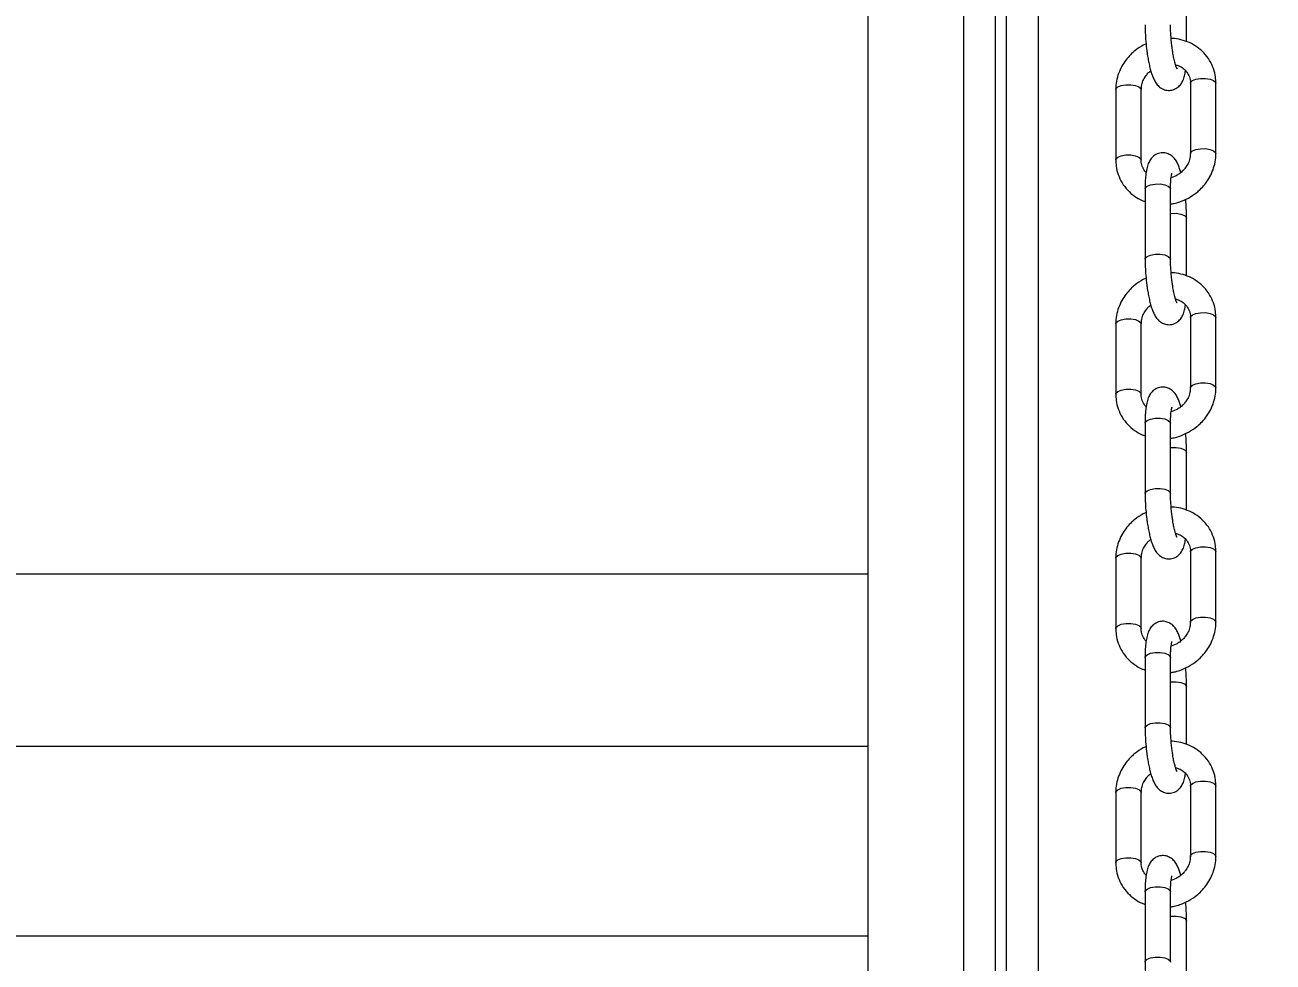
# Model space of a CAD drawing. Header units: millimetres. Extents: x -11024 to 8278, y -7837 to 5770.
# Drawn here: x -3608.6 to -3412.6, y 615.1 to 762.2 of the extents above; entities that cross this region are included whole.
import ezdxf

# ---------------------------------------------------------------- set-up
doc = ezdxf.new("R2010")
doc.units = ezdxf.units.MM
for name, color, linetype in [('DIKOM_ОБЪЕКТ', 7, 'Continuous'), ('DIKOM_РАЗМЕР_ЗОНА', 7, 'Continuous'), ('DIKOM_РАЗМЕР_ОБЪЕКТА', 7, 'Continuous')]:
    doc.layers.add(name, color=color, linetype=linetype)
doc.styles.add('style1', font='arial.ttf', dxfattribs={"width": 0.8})
doc.dimstyles.new('1-50', dxfattribs={"dimtxt": 300, "dimasz": 200, "dimexe": 100, "dimexo": 0, "dimgap": 100, "dimtad": 1, "dimtxsty": 'style1', "dimcen": 200, "dimclrd": 7, "dimclre": 7, "dimclrt": 7, "dimadec": 1, "dimazin": 2, "dimtfac": 1, "dimtmove": 0, "dimatfit": 2, "dimfxl": 0, "dimlwd": 25, "dimlwe": 18, "dimarcsym": 0})

# ---------------------------------------------------------------- blocks, each defined once
blk = doc.blocks.new('*D9')
at = {"layer": 'Defpoints', "color": 0, "transparency": 16777216}
for p in [(3740.68, 3707.51), (-8191.56, -3797.25), (-1076.12, -3797.25)]:
    blk.add_point(p, dxfattribs=at)
at = {"layer": 'DIKOM_РАЗМЕР_ОБЪЕКТА', "color": 7, "lineweight": 18, "transparency": 16777216}
for p, q in [((3740.68, 3707.51), (-8291.56, 3707.51)), ((-1076.12, -3797.25), (-8291.56, -3797.25))]:
    blk.add_line(p, q, dxfattribs=at)
at = {"layer": 'DIKOM_РАЗМЕР_ОБЪЕКТА', "color": 7, "lineweight": 25, "transparency": 16777216}
blk.add_line((-8191.56, 3507.51), (-8191.56, -3597.25), dxfattribs=at)
at = {"layer": 'DIKOM_РАЗМЕР_ОБЪЕКТА', "color": 7, "transparency": 16777216}
for points in [[(-8224.9, 3507.51), (-8158.23, 3507.51), (-8191.56, 3707.51)], [(-8224.9, -3597.25), (-8158.23, -3597.25), (-8191.56, -3797.25)]]:
    blk.add_solid(points, dxfattribs=at)
at = {"layer": 'DIKOM_РАЗМЕР_ОБЪЕКТА', "color": 7, "transparency": 16777216, "insert": (-8444.74, -44.87), "char_height": 300, "attachment_point": 5, "rotation": 90, "style": 'style1'}
blk.add_mtext('7500', dxfattribs=at)
blk = doc.blocks.new('*D11')
at = {"layer": 'Defpoints', "color": 0, "transparency": 16777216}
for p in [(3316.13, 5770.14), (-10574.15, -5797.25), (-1580.09, -5797.25)]:
    blk.add_point(p, dxfattribs=at)
at = {"layer": 'DIKOM_РАЗМЕР_ЗОНА', "color": 7, "lineweight": 18, "transparency": 16777216}
for p, q in [((3316.13, 5770.14), (-10674.15, 5770.14)), ((-1580.09, -5797.25), (-10674.15, -5797.25))]:
    blk.add_line(p, q, dxfattribs=at)
at = {"layer": 'DIKOM_РАЗМЕР_ЗОНА', "color": 7, "lineweight": 25, "transparency": 16777216}
blk.add_line((-10574.15, 5570.14), (-10574.15, -5597.25), dxfattribs=at)
at = {"layer": 'DIKOM_РАЗМЕР_ЗОНА', "color": 7, "transparency": 16777216}
for points in [[(-10607.49, 5570.14), (-10540.82, 5570.14), (-10574.15, 5770.14)], [(-10607.49, -5597.25), (-10540.82, -5597.25), (-10574.15, -5797.25)]]:
    blk.add_solid(points, dxfattribs=at)
at = {"layer": 'DIKOM_РАЗМЕР_ЗОНА', "color": 7, "transparency": 16777216, "insert": (-10827.33, -172.99), "char_height": 300, "attachment_point": 5, "rotation": 90, "style": 'style1'}
blk.add_mtext('11500', dxfattribs=at)

msp = doc.modelspace()

# ---------------------------------------------------------------- linework, layer by layer
at = {"layer": 'DIKOM_ОБЪЕКТ', "color": 7, "linetype": 'Continuous', "lineweight": 15}
for p, q in [((-3456.184, 113.171), (-3456.184, 1863.171)), ((-3454.452, -1736.829), (-3454.452, 1463.171)), ((-3449.452, -1736.829), (-3449.452, 1463.171)), ((-3476.184, 566.502), (-3476.184, 970.268)), ((-3461.184, 704.509), (-3461.184, 837.368)), ((-3426.191, 759.577), (-3426.191, 768.643)), ((-3432.556, 759.237), (-3433.001, 759.041)), ((-3425.586, 753.049), (-3425.586, 742.012)), ((-3421.63, 753.214), (-3421.585, 753.049)), ((-3421.585, 742.012), (-3421.585, 753.049)), ((-3437.318, 752.059), (-3437.318, 741.023)), ((-3433.318, 741.023), (-3433.318, 752.059)), ((-3433.362, 741.188), (-3433.318, 741.025)), ((-3427.822, 738.539), (-3428.62, 738.223)), ((-3432.712, 736.464), (-3432.712, 725.428)), ((-3428.712, 725.428), (-3428.712, 736.464)), ((-3426.191, 722.79), (-3426.191, 731.857)), ((-3432.556, 722.45), (-3433.001, 722.254)), ((-3425.586, 716.262), (-3425.586, 705.226)), ((-3421.63, 716.427), (-3421.585, 716.262)), ((-3421.585, 705.226), (-3421.585, 716.262)), ((-3437.318, 715.272), (-3437.318, 704.236)), ((-3433.318, 704.236), (-3433.318, 715.272)), ((-3461.184, 566.502), (-3461.184, 704.509)), ((-3433.362, 704.401), (-3433.318, 704.238)), ((-3427.822, 701.753), (-3428.62, 701.436)), ((-3432.712, 699.677), (-3432.712, 688.641)), ((-3428.712, 688.641), (-3428.712, 699.677)), ((-3426.191, 686.003), (-3426.191, 695.07)), ((-3432.556, 685.664), (-3433.001, 685.467)), ((-3437.318, 678.485), (-3437.318, 667.449)), ((-3433.318, 667.449), (-3433.318, 678.485)), ((-3425.586, 679.475), (-3425.586, 668.439)), ((-3421.63, 679.64), (-3421.585, 679.475)), ((-3421.585, 668.439), (-3421.585, 679.475)), ((-3476.184, 675.97), (-4108.616, 675.97)), ((-3433.362, 667.614), (-3433.318, 667.452)), ((-3427.822, 664.966), (-3428.62, 664.65)), ((-3432.712, 662.89), (-3432.712, 651.854)), ((-3428.712, 651.854), (-3428.712, 662.89)), ((-3426.191, 649.217), (-3426.191, 658.283)), ((-4108.616, 648.97), (-3476.184, 648.97)), ((-3432.556, 648.877), (-3433.001, 648.681)), ((-3421.63, 642.853), (-3421.585, 642.688)), ((-3437.318, 641.698), (-3437.318, 630.662)), ((-3433.318, 630.662), (-3433.318, 641.698)), ((-3425.586, 642.688), (-3425.586, 631.652)), ((-3421.585, 631.652), (-3421.585, 642.688)), ((-3433.362, 630.827), (-3433.318, 630.665)), ((-3427.822, 628.179), (-3428.62, 627.863)), ((-3432.712, 626.104), (-3432.712, 615.068)), ((-3428.712, 615.068), (-3428.712, 626.104)), ((-3426.191, 612.43), (-3426.191, 621.497)), ((-4102.616, 619.171), (-3476.184, 619.171))]:
    msp.add_line(p, q, dxfattribs=at)
at = {"layer": 'DIKOM_ОБЪЕКТ', "color": 7, "linetype": 'Continuous', "lineweight": 15, "flags": 128}
for points in [[(-3437.318, 752.059), (-3437.285, 752.2), (-3436.998, 752.485), (-3436.454, 752.705), (-3435.738, 752.826), (-3434.958, 752.831), (-3434.232, 752.718), (-3433.672, 752.505), (-3433.362, 752.224), (-3433.318, 752.059)], [(-3425.586, 753.049), (-3425.553, 753.19), (-3425.265, 753.475), (-3424.722, 753.695), (-3424.006, 753.816), (-3423.226, 753.821), (-3422.5, 753.708), (-3421.94, 753.495), (-3421.63, 753.214)], [(-3437.318, 741.024), (-3437.285, 741.164), (-3436.998, 741.449), (-3436.454, 741.669), (-3435.738, 741.79), (-3434.958, 741.795), (-3434.232, 741.682), (-3433.672, 741.469), (-3433.362, 741.188)], [(-3425.586, 742.01), (-3425.553, 742.154), (-3425.265, 742.439), (-3424.722, 742.659), (-3424.006, 742.78), (-3423.226, 742.785), (-3422.5, 742.672), (-3421.94, 742.459), (-3421.63, 742.177), (-3421.585, 742.011)], [(-3432.712, 736.464), (-3432.679, 736.605), (-3432.392, 736.89), (-3431.849, 737.11), (-3431.132, 737.232)], [(-3431.132, 737.232), (-3430.352, 737.236), (-3429.627, 737.123), (-3429.066, 736.91), (-3428.757, 736.629), (-3428.712, 736.464)], [(-3428.712, 732.615), (-3428.612, 732.624), (-3427.831, 732.629), (-3427.106, 732.516), (-3426.545, 732.303), (-3426.236, 732.022), (-3426.191, 731.862)], [(-3432.712, 725.423), (-3432.679, 725.569), (-3432.392, 725.854), (-3431.849, 726.074), (-3431.132, 726.196), (-3430.352, 726.2), (-3429.627, 726.087), (-3429.066, 725.874), (-3428.757, 725.593), (-3428.712, 725.422)], [(-3437.318, 715.272), (-3437.285, 715.413), (-3436.998, 715.698), (-3436.454, 715.918), (-3435.738, 716.04), (-3434.958, 716.044), (-3434.232, 715.932), (-3433.672, 715.718), (-3433.362, 715.437), (-3433.318, 715.272)], [(-3425.586, 716.262), (-3425.553, 716.403), (-3425.265, 716.688), (-3424.722, 716.908), (-3424.006, 717.03), (-3423.226, 717.034), (-3422.5, 716.921), (-3421.94, 716.708), (-3421.63, 716.427)], [(-3425.586, 705.223), (-3425.553, 705.367), (-3425.265, 705.652), (-3424.722, 705.872), (-3424.006, 705.994), (-3423.226, 705.998), (-3422.5, 705.885), (-3421.94, 705.672), (-3421.63, 705.391), (-3421.585, 705.224)], [(-3437.318, 704.237), (-3437.285, 704.377), (-3436.998, 704.662), (-3436.454, 704.882), (-3435.738, 705.004), (-3434.958, 705.008), (-3434.232, 704.895), (-3433.672, 704.682), (-3433.362, 704.401)], [(-3432.712, 699.677), (-3432.679, 699.818), (-3432.392, 700.103), (-3431.849, 700.323), (-3431.132, 700.445)], [(-3431.132, 700.445), (-3430.352, 700.45), (-3429.627, 700.337), (-3429.066, 700.123), (-3428.757, 699.842), (-3428.712, 699.677)], [(-3428.712, 695.828), (-3428.612, 695.838), (-3427.831, 695.842), (-3427.106, 695.729), (-3426.545, 695.516), (-3426.236, 695.235), (-3426.191, 695.075)], [(-3432.712, 688.636), (-3432.679, 688.783), (-3432.392, 689.067), (-3431.849, 689.287), (-3431.132, 689.409), (-3430.352, 689.414), (-3429.627, 689.301), (-3429.066, 689.087), (-3428.757, 688.806), (-3428.712, 688.635)], [(-3425.586, 679.475), (-3425.553, 679.617), (-3425.265, 679.901), (-3424.722, 680.121), (-3424.006, 680.243), (-3423.226, 680.248), (-3422.5, 680.135), (-3421.94, 679.921), (-3421.63, 679.64)], [(-3437.318, 678.485), (-3437.285, 678.627), (-3436.998, 678.911), (-3436.454, 679.131), (-3435.738, 679.253), (-3434.958, 679.258), (-3434.232, 679.145), (-3433.672, 678.931), (-3433.362, 678.65), (-3433.318, 678.485)], [(-3425.586, 668.437), (-3425.553, 668.581), (-3425.265, 668.865), (-3424.722, 669.085), (-3424.006, 669.207), (-3423.226, 669.212), (-3422.5, 669.099), (-3421.94, 668.885), (-3421.63, 668.604), (-3421.585, 668.438)], [(-3437.318, 667.451), (-3437.285, 667.591), (-3436.998, 667.876), (-3436.454, 668.095), (-3435.738, 668.217), (-3434.958, 668.222), (-3434.232, 668.109), (-3433.672, 667.895), (-3433.362, 667.614)], [(-3432.712, 662.89), (-3432.679, 663.032), (-3432.392, 663.317), (-3431.849, 663.537), (-3431.132, 663.658)], [(-3431.132, 663.658), (-3430.352, 663.663), (-3429.627, 663.55), (-3429.066, 663.337), (-3428.757, 663.055), (-3428.712, 662.89)], [(-3428.712, 659.042), (-3428.612, 659.051), (-3427.831, 659.056), (-3427.106, 658.943), (-3426.545, 658.73), (-3426.236, 658.448), (-3426.191, 658.288)], [(-3432.712, 651.849), (-3432.679, 651.996), (-3432.392, 652.281), (-3431.849, 652.501), (-3431.132, 652.622), (-3430.352, 652.627), (-3429.627, 652.514), (-3429.066, 652.301), (-3428.757, 652.019), (-3428.712, 651.848)], [(-3425.586, 642.688), (-3425.553, 642.83), (-3425.265, 643.115), (-3424.722, 643.335), (-3424.006, 643.456), (-3423.226, 643.461), (-3422.5, 643.348), (-3421.94, 643.135), (-3421.63, 642.853)], [(-3437.318, 641.698), (-3437.285, 641.84), (-3436.998, 642.125), (-3436.454, 642.345), (-3435.738, 642.466), (-3434.958, 642.471), (-3434.232, 642.358), (-3433.672, 642.145), (-3433.362, 641.863), (-3433.318, 641.698)], [(-3437.318, 630.664), (-3437.285, 630.804), (-3436.998, 631.089), (-3436.454, 631.309), (-3435.738, 631.43), (-3434.958, 631.435), (-3434.232, 631.322), (-3433.672, 631.109), (-3433.362, 630.827)], [(-3425.586, 631.65), (-3425.553, 631.794), (-3425.265, 632.079), (-3424.722, 632.299), (-3424.006, 632.42), (-3423.226, 632.425), (-3422.5, 632.312), (-3421.94, 632.099), (-3421.63, 631.817), (-3421.585, 631.651)], [(-3432.712, 626.104), (-3432.679, 626.245), (-3432.392, 626.53), (-3431.849, 626.75), (-3431.132, 626.872)], [(-3431.132, 626.872), (-3430.352, 626.876), (-3429.627, 626.763), (-3429.066, 626.55), (-3428.757, 626.269), (-3428.712, 626.104)], [(-3428.712, 622.255), (-3428.612, 622.264), (-3427.831, 622.269), (-3427.106, 622.156), (-3426.545, 621.943), (-3426.236, 621.662), (-3426.191, 621.502)], [(-3432.712, 615.063), (-3432.679, 615.209), (-3432.392, 615.494), (-3431.849, 615.714), (-3431.132, 615.836), (-3430.352, 615.84), (-3429.627, 615.727), (-3429.066, 615.514), (-3428.757, 615.233), (-3428.712, 615.062)]]:
    msp.add_lwpolyline(points, dxfattribs=at)
at = {"layer": 'DIKOM_ОБЪЕКТ', "color": 7, "linetype": 'Continuous', "lineweight": 15}
for points, knots in [([(-3432.709, 762.21), (-3432.71, 762.078), (-3432.711, 761.685), (-3432.685, 760.829), (-3432.632, 760.096), (-3432.6, 759.645)], [0, 0, 0, 0, 0.1624248, 0.4848187, 1, 1, 1, 1]), ([(-3428.614, 759.982), (-3428.645, 760.42), (-3428.689, 761.029), (-3428.71, 761.769), (-3428.709, 762.066), (-3428.709, 762.208)], [0, 0, 0, 0, 0.5711224, 0.7947532, 1, 1, 1, 1]), ([(-3433.001, 759.041), (-3433.457, 758.761), (-3434.102, 758.364), (-3434.937, 757.617), (-3435.592, 756.907), (-3436.249, 755.965), (-3436.792, 754.889), (-3437.16, 753.69), (-3437.335, 752.725), (-3437.301, 752.178), (-3437.293, 752.059)], [0, 0, 0, 0, 0.1826039, 0.2584531, 0.3839922, 0.5149047, 0.6557624, 0.8035039, 0.9571642, 1, 1, 1, 1]), ([(-3432.6, 759.645), (-3432.551, 759.145), (-3432.483, 758.448), (-3432.345, 757.473), (-3432.215, 756.7), (-3432.043, 755.859), (-3431.846, 755.078), (-3431.622, 754.361), (-3431.361, 753.708), (-3431.041, 753.118), (-3430.609, 752.582), (-3430.019, 752.152), (-3429.296, 751.91), (-3428.465, 751.933), (-3427.693, 752.271), (-3427.113, 752.832), (-3426.734, 753.499), (-3426.501, 754.188), (-3426.409, 754.756), (-3426.366, 755.021)], [0, 0, 0, 0, 0.0879909, 0.1224236, 0.1786338, 0.2348389, 0.293364, 0.3526818, 0.4131256, 0.4765369, 0.5359708, 0.5846891, 0.6342565, 0.6869883, 0.7442796, 0.7980935, 0.858305, 0.9339601, 1, 1, 1, 1]), ([(-3421.61, 753.048), (-3421.613, 753.373), (-3421.621, 754.159), (-3421.938, 755.384), (-3422.539, 756.682), (-3423.415, 757.833), (-3424.504, 758.771), (-3425.732, 759.472), (-3427.068, 759.904), (-3428.049, 760.094), (-3428.568, 760.079), (-3428.62, 760.077)], [0, 0, 0, 0, 0.0885139, 0.2139611, 0.3444023, 0.4809526, 0.6088301, 0.7363879, 0.8628652, 0.9862148, 1, 1, 1, 1]), ([(-3427.696, 755.348), (-3427.694, 755.346), (-3427.671, 755.317), (-3427.752, 755.448), (-3427.858, 755.731), (-3428.016, 756.235), (-3428.177, 756.9), (-3428.319, 757.638), (-3428.432, 758.354), (-3428.533, 759.119), (-3428.586, 759.681), (-3428.614, 759.982)], [0, 0, 0, 0, 0.00972092, 0.11629979, 0.23003947, 0.35200894, 0.51092475, 0.64142908, 0.74488566, 0.86352226, 1, 1, 1, 1]), ([(-3433.304, 752.057), (-3433.294, 752.305), (-3433.272, 752.817), (-3432.992, 753.578), (-3432.6, 754.22), (-3432.208, 754.694), (-3431.933, 754.92), (-3431.818, 755.015)], [0, 0, 0, 0, 0.2393913, 0.4939499, 0.7122636, 0.8794033, 1, 1, 1, 1]), ([(-3427.922, 755.949), (-3427.744, 755.899), (-3427.299, 755.776), (-3426.692, 755.395), (-3426.108, 754.818), (-3425.728, 754.063), (-3425.557, 753.443), (-3425.595, 753.09), (-3425.599, 753.05)], [0, 0, 0, 0, 0.1250835, 0.3120443, 0.5169396, 0.7472246, 0.9711743, 1, 1, 1, 1]), ([(-3437.293, 741.023), (-3437.29, 740.698), (-3437.282, 739.912), (-3436.965, 738.687), (-3436.364, 737.389), (-3435.489, 736.236), (-3434.395, 735.309), (-3433.457, 734.729), (-3432.859, 734.54), (-3432.712, 734.494)], [0, 0, 0, 0, 0.11381303, 0.27513816, 0.44288571, 0.61853721, 0.78293291, 0.94697233, 1, 1, 1, 1]), ([(-3432.538, 739.05), (-3432.607, 739.116), (-3432.896, 739.389), (-3433.166, 740.014), (-3433.347, 740.628), (-3433.309, 740.981), (-3433.304, 741.021)], [0, 0, 0, 0, 0.1294046, 0.5442234, 0.9478848, 1, 1, 1, 1]), ([(-3427.085, 739.056), (-3427.15, 739.273), (-3427.29, 739.738), (-3427.543, 740.361), (-3427.862, 740.954), (-3428.293, 741.489), (-3428.885, 741.919), (-3429.607, 742.162), (-3430.438, 742.139), (-3431.211, 741.8), (-3431.791, 741.239), (-3432.171, 740.574), (-3432.418, 739.812), (-3432.585, 738.895), (-3432.678, 737.881), (-3432.711, 737.062), (-3432.71, 736.59), (-3432.709, 736.459)], [0, 0, 0, 0, 0.0596917, 0.1281256, 0.1999191, 0.2671951, 0.3223514, 0.3784633, 0.4381937, 0.5030175, 0.5639823, 0.6321579, 0.7177851, 0.8128476, 0.8999138, 0.9722494, 1, 1, 1, 1]), ([(-3425.599, 742.014), (-3425.61, 741.766), (-3425.631, 741.254), (-3425.912, 740.494), (-3426.301, 739.849), (-3426.756, 739.32), (-3427.249, 738.884), (-3427.637, 738.651), (-3427.822, 738.539)], [0, 0, 0, 0, 0.1926622, 0.3976225, 0.5733257, 0.7078947, 0.8605786, 1, 1, 1, 1]), ([(-3425.902, 735.03), (-3425.446, 735.31), (-3424.801, 735.707), (-3423.967, 736.454), (-3423.311, 737.164), (-3422.655, 738.106), (-3422.111, 739.182), (-3421.744, 740.381), (-3421.569, 741.346), (-3421.603, 741.893), (-3421.61, 742.012)], [0, 0, 0, 0, 0.1825944, 0.2584526, 0.3840282, 0.51491, 0.6557788, 0.8035202, 0.9571805, 1, 1, 1, 1]), ([(-3428.709, 736.457), (-3428.71, 736.567), (-3428.712, 736.927), (-3428.689, 737.474), (-3428.647, 738.064), (-3428.584, 738.529), (-3428.526, 738.825), (-3428.478, 738.967), (-3428.486, 738.949), (-3428.488, 738.945)], [0, 0, 0, 0, 0.0828352, 0.2714987, 0.4610253, 0.6422623, 0.8099467, 0.9603861, 1, 1, 1, 1]), ([(-3428.712, 734.09), (-3428.528, 734.116), (-3428.035, 734.187), (-3427.076, 734.464), (-3426.347, 734.816), (-3425.902, 735.03)], [0, 0, 0, 0, 0.1880758, 0.5045121, 1, 1, 1, 1]), ([(-3426.194, 731.862), (-3426.194, 731.993), (-3426.192, 732.386), (-3426.221, 733.241), (-3426.267, 734.116), (-3426.332, 734.698), (-3426.348, 734.834)], [0, 0, 0, 0, 0.140277, 0.4190022, 0.8643343, 1, 1, 1, 1]), ([(-3432.709, 725.423), (-3432.71, 725.291), (-3432.711, 724.898), (-3432.685, 724.043), (-3432.632, 723.309), (-3432.6, 722.859)], [0, 0, 0, 0, 0.1623264, 0.4847864, 1, 1, 1, 1]), ([(-3428.614, 723.195), (-3428.645, 723.633), (-3428.689, 724.243), (-3428.71, 724.983), (-3428.709, 725.279), (-3428.709, 725.421)], [0, 0, 0, 0, 0.5711586, 0.7948439, 1, 1, 1, 1]), ([(-3421.61, 716.261), (-3421.613, 716.586), (-3421.621, 717.372), (-3421.938, 718.597), (-3422.539, 719.896), (-3423.415, 721.046), (-3424.504, 721.985), (-3425.732, 722.686), (-3427.068, 723.117), (-3428.049, 723.307), (-3428.568, 723.292), (-3428.62, 723.29)], [0, 0, 0, 0, 0.08852298, 0.21396896, 0.34440013, 0.48097033, 0.60883377, 0.73639036, 0.86286653, 0.98621492, 1, 1, 1, 1]), ([(-3433.001, 722.254), (-3433.457, 721.974), (-3434.102, 721.577), (-3434.937, 720.831), (-3435.592, 720.12), (-3436.249, 719.178), (-3436.792, 718.102), (-3437.16, 716.903), (-3437.335, 715.938), (-3437.301, 715.392), (-3437.293, 715.273)], [0, 0, 0, 0, 0.1826035, 0.2584525, 0.3839913, 0.5148948, 0.6557632, 0.8035044, 0.9571773, 1, 1, 1, 1]), ([(-3432.6, 722.859), (-3432.551, 722.358), (-3432.483, 721.661), (-3432.345, 720.686), (-3432.215, 719.913), (-3432.043, 719.073), (-3431.846, 718.291), (-3431.622, 717.575), (-3431.361, 716.922), (-3431.041, 716.331), (-3430.609, 715.795), (-3430.019, 715.365), (-3429.296, 715.123), (-3428.465, 715.146), (-3427.693, 715.484), (-3427.113, 716.045), (-3426.734, 716.712), (-3426.501, 717.401), (-3426.409, 717.969), (-3426.366, 718.234)], [0, 0, 0, 0, 0.0879977, 0.1224237, 0.1786339, 0.2348389, 0.293364, 0.3526817, 0.4131255, 0.4765368, 0.5359744, 0.5846894, 0.6342568, 0.6869886, 0.7442798, 0.7980936, 0.8583051, 0.9339601, 1, 1, 1, 1]), ([(-3427.696, 718.562), (-3427.694, 718.559), (-3427.671, 718.53), (-3427.752, 718.661), (-3427.857, 718.944), (-3428.016, 719.448), (-3428.177, 720.113), (-3428.319, 720.851), (-3428.432, 721.567), (-3428.533, 722.332), (-3428.586, 722.894), (-3428.614, 723.195)], [0, 0, 0, 0, 0.0096498, 0.1163014, 0.2300431, 0.3520148, 0.5109336, 0.6414403, 0.7448988, 0.8635376, 1, 1, 1, 1]), ([(-3433.304, 715.27), (-3433.294, 715.518), (-3433.272, 716.031), (-3432.992, 716.791), (-3432.6, 717.433), (-3432.208, 717.907), (-3431.933, 718.134), (-3431.818, 718.229)], [0, 0, 0, 0, 0.2393886, 0.49400117, 0.71224334, 0.87940466, 1, 1, 1, 1]), ([(-3427.922, 719.162), (-3427.744, 719.113), (-3427.299, 718.989), (-3426.692, 718.608), (-3426.108, 718.032), (-3425.728, 717.276), (-3425.557, 716.657), (-3425.595, 716.304), (-3425.599, 716.264)], [0, 0, 0, 0, 0.1250835, 0.3120443, 0.5169396, 0.7472246, 0.9711743, 1, 1, 1, 1]), ([(-3437.293, 704.237), (-3437.29, 703.911), (-3437.282, 703.125), (-3436.965, 701.9), (-3436.364, 700.603), (-3435.489, 699.449), (-3434.395, 698.523), (-3433.457, 697.943), (-3432.859, 697.754), (-3432.712, 697.708)], [0, 0, 0, 0, 0.1138126, 0.2751371, 0.4428841, 0.6185449, 0.78294, 0.9469725, 1, 1, 1, 1]), ([(-3432.538, 702.264), (-3432.607, 702.329), (-3432.896, 702.602), (-3433.166, 703.228), (-3433.347, 703.841), (-3433.309, 704.194), (-3433.304, 704.234)], [0, 0, 0, 0, 0.1293798, 0.5442258, 0.9478851, 1, 1, 1, 1]), ([(-3427.085, 702.269), (-3427.15, 702.486), (-3427.29, 702.951), (-3427.543, 703.575), (-3427.862, 704.167), (-3428.293, 704.702), (-3428.885, 705.132), (-3429.607, 705.375), (-3430.438, 705.352), (-3431.21, 705.013), (-3431.791, 704.452), (-3432.171, 703.788), (-3432.418, 703.026), (-3432.585, 702.108), (-3432.678, 701.094), (-3432.711, 700.275), (-3432.71, 699.803), (-3432.709, 699.672)], [0, 0, 0, 0, 0.0596862, 0.1281251, 0.1999188, 0.2671948, 0.3223512, 0.3784632, 0.4381791, 0.5030212, 0.5639818, 0.6321574, 0.7177848, 0.8128473, 0.8999136, 0.9722494, 1, 1, 1, 1]), ([(-3425.599, 705.227), (-3425.61, 704.979), (-3425.631, 704.467), (-3425.912, 703.707), (-3426.301, 703.062), (-3426.756, 702.533), (-3427.249, 702.097), (-3427.637, 701.864), (-3427.822, 701.753)], [0, 0, 0, 0, 0.1926622, 0.3976225, 0.5733257, 0.7078947, 0.8605786, 1, 1, 1, 1]), ([(-3425.902, 698.244), (-3425.446, 698.524), (-3424.801, 698.92), (-3423.967, 699.667), (-3423.311, 700.377), (-3422.655, 701.32), (-3422.111, 702.396), (-3421.744, 703.595), (-3421.569, 704.559), (-3421.603, 705.106), (-3421.61, 705.225)], [0, 0, 0, 0, 0.1825912, 0.2584391, 0.3840226, 0.5149021, 0.6557684, 0.8035073, 0.9571649, 1, 1, 1, 1]), ([(-3428.709, 699.671), (-3428.71, 699.78), (-3428.712, 700.14), (-3428.689, 700.688), (-3428.647, 701.278), (-3428.584, 701.742), (-3428.526, 702.038), (-3428.478, 702.181), (-3428.486, 702.162), (-3428.488, 702.159)], [0, 0, 0, 0, 0.0828355, 0.2714997, 0.461007, 0.642261, 0.809946, 0.9603859, 1, 1, 1, 1]), ([(-3428.712, 697.303), (-3428.528, 697.329), (-3428.035, 697.4), (-3427.076, 697.677), (-3426.347, 698.029), (-3425.902, 698.244)], [0, 0, 0, 0, 0.1880758, 0.5045121, 1, 1, 1, 1]), ([(-3426.194, 695.075), (-3426.194, 695.206), (-3426.192, 695.6), (-3426.221, 696.454), (-3426.267, 697.329), (-3426.332, 697.911), (-3426.348, 698.047)], [0, 0, 0, 0, 0.1403083, 0.4190234, 0.8643393, 1, 1, 1, 1]), ([(-3432.709, 688.636), (-3432.71, 688.504), (-3432.711, 688.111), (-3432.685, 687.256), (-3432.632, 686.523), (-3432.6, 686.072)], [0, 0, 0, 0, 0.16232655, 0.48483075, 1, 1, 1, 1]), ([(-3428.614, 686.408), (-3428.645, 686.846), (-3428.689, 687.456), (-3428.71, 688.196), (-3428.709, 688.493), (-3428.709, 688.635)], [0, 0, 0, 0, 0.5711586, 0.7948439, 1, 1, 1, 1]), ([(-3432.6, 686.072), (-3432.551, 685.571), (-3432.483, 684.875), (-3432.345, 683.899), (-3432.215, 683.126), (-3432.043, 682.286), (-3431.846, 681.504), (-3431.622, 680.788), (-3431.361, 680.135), (-3431.041, 679.544), (-3430.609, 679.008), (-3430.019, 678.579), (-3429.296, 678.336), (-3428.465, 678.359), (-3427.693, 678.697), (-3427.113, 679.259), (-3426.734, 679.925), (-3426.501, 680.614), (-3426.409, 681.182), (-3426.366, 681.447)], [0, 0, 0, 0, 0.0879979, 0.1224306, 0.1786345, 0.234853, 0.2933619, 0.3526797, 0.4131237, 0.4765351, 0.5359728, 0.5846879, 0.6342573, 0.6869894, 0.7442807, 0.7980946, 0.8583258, 0.93396, 1, 1, 1, 1]), ([(-3421.61, 679.474), (-3421.613, 679.8), (-3421.621, 680.586), (-3421.938, 681.811), (-3422.539, 683.109), (-3423.415, 684.259), (-3424.504, 685.198), (-3425.732, 685.899), (-3427.068, 686.331), (-3428.049, 686.52), (-3428.568, 686.505), (-3428.62, 686.504)], [0, 0, 0, 0, 0.08852304, 0.21395955, 0.34439968, 0.48096997, 0.6088335, 0.73639018, 0.86286644, 0.98621491, 1, 1, 1, 1]), ([(-3427.696, 681.775), (-3427.694, 681.773), (-3427.671, 681.744), (-3427.752, 681.875), (-3427.857, 682.158), (-3428.016, 682.662), (-3428.177, 683.326), (-3428.319, 684.064), (-3428.432, 684.78), (-3428.533, 685.545), (-3428.586, 686.107), (-3428.614, 686.408)], [0, 0, 0, 0, 0.0096498, 0.116301, 0.2300425, 0.3520139, 0.5109192, 0.6414407, 0.744899, 0.8635201, 1, 1, 1, 1]), ([(-3433.001, 685.467), (-3433.457, 685.187), (-3434.102, 684.791), (-3434.937, 684.044), (-3435.592, 683.334), (-3436.249, 682.392), (-3436.792, 681.315), (-3437.16, 680.116), (-3437.335, 679.152), (-3437.301, 678.605), (-3437.293, 678.486)], [0, 0, 0, 0, 0.1826037, 0.2584528, 0.3839917, 0.5148953, 0.6557758, 0.8035171, 0.9571772, 1, 1, 1, 1]), ([(-3427.922, 682.375), (-3427.744, 682.326), (-3427.3, 682.203), (-3426.692, 681.822), (-3426.108, 681.245), (-3425.728, 680.49), (-3425.557, 679.87), (-3425.595, 679.517), (-3425.599, 679.477)], [0, 0, 0, 0, 0.1251214, 0.3120701, 0.5169521, 0.7472223, 0.9711761, 1, 1, 1, 1]), ([(-3433.304, 678.484), (-3433.294, 678.732), (-3433.272, 679.244), (-3432.992, 680.004), (-3432.6, 680.646), (-3432.208, 681.12), (-3431.933, 681.347), (-3431.818, 681.442)], [0, 0, 0, 0, 0.2393812, 0.4939858, 0.7122212, 0.8794084, 1, 1, 1, 1]), ([(-3427.085, 665.482), (-3427.15, 665.699), (-3427.29, 666.165), (-3427.543, 666.788), (-3427.862, 667.38), (-3428.293, 667.916), (-3428.885, 668.346), (-3429.607, 668.588), (-3430.438, 668.565), (-3431.21, 668.227), (-3431.791, 667.666), (-3432.171, 667.001), (-3432.418, 666.239), (-3432.585, 665.322), (-3432.678, 664.308), (-3432.711, 663.488), (-3432.71, 663.016), (-3432.709, 662.885)], [0, 0, 0, 0, 0.05968588, 0.12812452, 0.19991783, 0.26719351, 0.32234965, 0.37846139, 0.43817721, 0.50301625, 0.56397656, 0.6321519, 0.7177788, 0.8128409, 0.89990679, 0.97224217, 1, 1, 1, 1]), ([(-3425.599, 668.44), (-3425.61, 668.192), (-3425.632, 667.68), (-3425.912, 666.921), (-3426.301, 666.275), (-3426.756, 665.747), (-3427.249, 665.311), (-3427.637, 665.077), (-3427.822, 664.966)], [0, 0, 0, 0, 0.1926444, 0.3976087, 0.5733152, 0.7079058, 0.8605759, 1, 1, 1, 1]), ([(-3425.902, 661.457), (-3425.446, 661.737), (-3424.801, 662.134), (-3423.967, 662.88), (-3423.311, 663.59), (-3422.655, 664.533), (-3422.111, 665.609), (-3421.744, 666.808), (-3421.569, 667.773), (-3421.603, 668.319), (-3421.61, 668.438)], [0, 0, 0, 0, 0.182594, 0.2584431, 0.3840349, 0.5149076, 0.6557761, 0.8035173, 0.9571772, 1, 1, 1, 1]), ([(-3437.293, 667.45), (-3437.29, 667.125), (-3437.282, 666.339), (-3436.965, 665.114), (-3436.364, 663.816), (-3435.489, 662.663), (-3434.395, 661.736), (-3433.457, 661.156), (-3432.859, 660.967), (-3432.712, 660.921)], [0, 0, 0, 0, 0.1138409, 0.2751527, 0.4428992, 0.6185596, 0.7829542, 0.9469862, 1, 1, 1, 1]), ([(-3432.538, 665.477), (-3432.607, 665.542), (-3432.896, 665.815), (-3433.166, 666.441), (-3433.347, 667.055), (-3433.309, 667.407), (-3433.304, 667.448)], [0, 0, 0, 0, 0.1293798, 0.5442258, 0.9478851, 1, 1, 1, 1]), ([(-3428.709, 662.884), (-3428.71, 662.994), (-3428.712, 663.353), (-3428.689, 663.901), (-3428.647, 664.491), (-3428.584, 664.955), (-3428.526, 665.251), (-3428.478, 665.394), (-3428.486, 665.376), (-3428.488, 665.372)], [0, 0, 0, 0, 0.0828372, 0.2715664, 0.4610018, 0.6422595, 0.8099364, 0.9603851, 1, 1, 1, 1]), ([(-3428.712, 660.516), (-3428.528, 660.543), (-3428.035, 660.614), (-3427.076, 660.891), (-3426.347, 661.242), (-3425.902, 661.457)], [0, 0, 0, 0, 0.1880809, 0.5045153, 1, 1, 1, 1]), ([(-3426.194, 658.288), (-3426.194, 658.42), (-3426.192, 658.813), (-3426.221, 659.668), (-3426.267, 660.543), (-3426.332, 661.125), (-3426.348, 661.261)], [0, 0, 0, 0, 0.1403083, 0.4190234, 0.8643393, 1, 1, 1, 1]), ([(-3432.709, 651.849), (-3432.71, 651.718), (-3432.711, 651.324), (-3432.685, 650.469), (-3432.632, 649.736), (-3432.6, 649.285)], [0, 0, 0, 0, 0.16232655, 0.48483075, 1, 1, 1, 1]), ([(-3428.614, 649.621), (-3428.645, 650.06), (-3428.689, 650.669), (-3428.71, 651.409), (-3428.709, 651.706), (-3428.709, 651.848)], [0, 0, 0, 0, 0.5711599, 0.7947963, 1, 1, 1, 1]), ([(-3432.6, 649.285), (-3432.551, 648.785), (-3432.483, 648.088), (-3432.345, 647.112), (-3432.215, 646.339), (-3432.043, 645.5), (-3431.846, 644.718), (-3431.622, 644.001), (-3431.361, 643.348), (-3431.041, 642.757), (-3430.609, 642.222), (-3430.019, 641.792), (-3429.296, 641.549), (-3428.465, 641.573), (-3427.693, 641.911), (-3427.113, 642.472), (-3426.734, 643.138), (-3426.501, 643.828), (-3426.409, 644.396), (-3426.366, 644.66)], [0, 0, 0, 0, 0.0879981, 0.1224309, 0.178635, 0.2348536, 0.2933626, 0.3526806, 0.4131247, 0.4765402, 0.5359743, 0.5846896, 0.6342732, 0.6869925, 0.744284, 0.7980943, 0.8583298, 0.9339598, 1, 1, 1, 1]), ([(-3421.61, 642.688), (-3421.613, 643.013), (-3421.621, 643.799), (-3421.938, 645.024), (-3422.539, 646.322), (-3423.415, 647.472), (-3424.504, 648.411), (-3425.732, 649.112), (-3427.068, 649.544), (-3428.049, 649.734), (-3428.568, 649.718), (-3428.62, 649.717)], [0, 0, 0, 0, 0.08852332, 0.21396023, 0.34440076, 0.48097149, 0.60883541, 0.73638761, 0.86286746, 0.98621486, 1, 1, 1, 1]), ([(-3427.696, 644.988), (-3427.694, 644.986), (-3427.671, 644.957), (-3427.752, 645.088), (-3427.857, 645.371), (-3428.016, 645.875), (-3428.177, 646.539), (-3428.319, 647.278), (-3428.432, 647.993), (-3428.533, 648.759), (-3428.586, 649.321), (-3428.614, 649.621)], [0, 0, 0, 0, 0.0096481, 0.1163006, 0.2300433, 0.3520161, 0.5109233, 0.6414097, 0.744896, 0.8635185, 1, 1, 1, 1]), ([(-3433.001, 648.681), (-3433.457, 648.4), (-3434.102, 648.004), (-3434.937, 647.257), (-3435.591, 646.547), (-3436.249, 645.605), (-3436.792, 644.528), (-3437.16, 643.33), (-3437.335, 642.365), (-3437.301, 641.818), (-3437.293, 641.699)], [0, 0, 0, 0, 0.1825953, 0.2584441, 0.3839924, 0.5148844, 0.6557643, 0.803505, 0.9571644, 1, 1, 1, 1]), ([(-3427.922, 645.589), (-3427.744, 645.539), (-3427.3, 645.416), (-3426.692, 645.035), (-3426.108, 644.458), (-3425.728, 643.703), (-3425.557, 643.083), (-3425.595, 642.73), (-3425.599, 642.69)], [0, 0, 0, 0, 0.1251234, 0.3120751, 0.516947, 0.7471599, 0.9711757, 1, 1, 1, 1]), ([(-3433.304, 641.697), (-3433.294, 641.945), (-3433.272, 642.457), (-3432.992, 643.218), (-3432.6, 643.86), (-3432.208, 644.333), (-3431.933, 644.56), (-3431.818, 644.655)], [0, 0, 0, 0, 0.23938, 0.4939834, 0.7122434, 0.8794297, 1, 1, 1, 1]), ([(-3427.085, 628.696), (-3427.15, 628.913), (-3427.29, 629.378), (-3427.543, 630.001), (-3427.862, 630.594), (-3428.293, 631.129), (-3428.885, 631.559), (-3429.607, 631.802), (-3430.438, 631.778), (-3431.21, 631.44), (-3431.791, 630.879), (-3432.171, 630.214), (-3432.418, 629.452), (-3432.585, 628.535), (-3432.678, 627.521), (-3432.711, 626.702), (-3432.71, 626.23), (-3432.709, 626.099)], [0, 0, 0, 0, 0.0596859, 0.1281197, 0.1999176, 0.2671934, 0.3223496, 0.3784614, 0.4381773, 0.5030164, 0.5639768, 0.6321522, 0.7177792, 0.8128469, 0.8999067, 0.9722421, 1, 1, 1, 1]), ([(-3425.599, 631.654), (-3425.61, 631.406), (-3425.632, 630.893), (-3425.912, 630.134), (-3426.301, 629.489), (-3426.756, 628.96), (-3427.249, 628.524), (-3427.637, 628.291), (-3427.822, 628.179)], [0, 0, 0, 0, 0.1926437, 0.3976288, 0.573314, 0.7079041, 0.8605903, 1, 1, 1, 1]), ([(-3425.902, 624.67), (-3425.446, 624.95), (-3424.801, 625.347), (-3423.967, 626.094), (-3423.311, 626.804), (-3422.655, 627.746), (-3422.111, 628.822), (-3421.744, 630.021), (-3421.569, 630.986), (-3421.603, 631.533), (-3421.61, 631.652)], [0, 0, 0, 0, 0.1825937, 0.2584426, 0.3840242, 0.5148967, 0.6557768, 0.8035177, 0.9571773, 1, 1, 1, 1]), ([(-3437.293, 630.663), (-3437.29, 630.338), (-3437.282, 629.552), (-3436.965, 628.327), (-3436.364, 627.029), (-3435.489, 625.876), (-3434.395, 624.949), (-3433.457, 624.369), (-3432.859, 624.18), (-3432.712, 624.134)], [0, 0, 0, 0, 0.1138409, 0.2751527, 0.4428992, 0.6185596, 0.7829542, 0.9469862, 1, 1, 1, 1]), ([(-3432.538, 628.69), (-3432.607, 628.755), (-3432.896, 629.029), (-3433.166, 629.654), (-3433.347, 630.268), (-3433.309, 630.621), (-3433.304, 630.661)], [0, 0, 0, 0, 0.1294008, 0.5442367, 0.9478863, 1, 1, 1, 1]), ([(-3428.709, 626.097), (-3428.71, 626.207), (-3428.712, 626.567), (-3428.689, 627.114), (-3428.647, 627.704), (-3428.584, 628.169), (-3428.526, 628.465), (-3428.478, 628.607), (-3428.486, 628.589), (-3428.488, 628.585)], [0, 0, 0, 0, 0.0828372, 0.2715664, 0.4610018, 0.6422595, 0.8099364, 0.9603851, 1, 1, 1, 1]), ([(-3428.712, 623.729), (-3428.528, 623.756), (-3428.035, 623.827), (-3427.076, 624.104), (-3426.347, 624.456), (-3425.902, 624.67)], [0, 0, 0, 0, 0.1880809, 0.5045153, 1, 1, 1, 1]), ([(-3426.194, 621.501), (-3426.194, 621.633), (-3426.192, 622.026), (-3426.221, 622.881), (-3426.267, 623.756), (-3426.332, 624.338), (-3426.348, 624.474)], [0, 0, 0, 0, 0.1403138, 0.4190396, 0.8643727, 1, 1, 1, 1]), ([(-3432.709, 615.063), (-3432.71, 614.931), (-3432.711, 614.538), (-3432.685, 613.682), (-3432.632, 612.949), (-3432.6, 612.498)], [0, 0, 0, 0, 0.1623311, 0.4847985, 1, 1, 1, 1])]:
    msp.add_open_spline(points, degree=3, knots=knots, dxfattribs=at)

# ---------------------------------------------------------------- dimensions: what is measured, and where the dimension line sits
at = {"layer": 'DIKOM_РАЗМЕР_ЗОНА'}
dim = msp.add_linear_dim(base=(-10574.155, -5797.252), p1=(3316.126, 5770.14), p2=(-1580.087, -5797.252), angle=90, text='11500', dimstyle='1-50', dxfattribs=at)
dim.commit()
dim.dimension.update_dxf_attribs({"geometry": '*D11', "text_midpoint": (-10574.155, -172.992), "dimtype": 160})
at = {"layer": 'DIKOM_РАЗМЕР_ОБЪЕКТА'}
dim = msp.add_linear_dim(base=(-8191.564, -3797.252), p1=(3740.68, 3707.508), p2=(-1076.116, -3797.252), angle=90, text='7500', dimstyle='1-50', dxfattribs=at)
dim.commit()
dim.dimension.update_dxf_attribs({"geometry": '*D9', "text_midpoint": (-8191.564, -44.872), "dimtype": 160})

doc.saveas('drawing.dxf')
